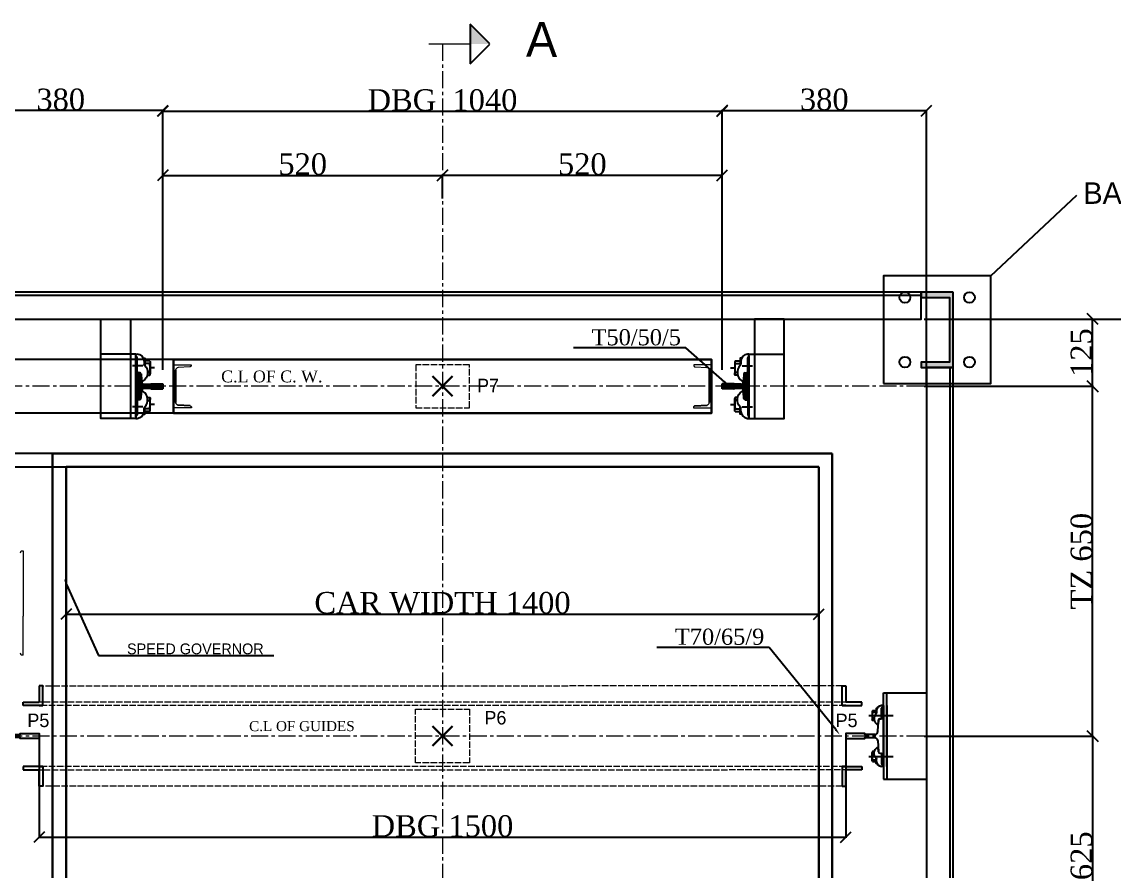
# Model space of a CAD drawing. Header units: millimetres. Extents: x -60342 to 1024385, y -25305 to 32879.
# Drawn here: x 1756 to 3788, y -1580 to -1 of the extents above; entities that cross this region are included whole.
import ezdxf
from ezdxf import colors
from ezdxf.entities.mleader import LeaderData, LeaderLine
from ezdxf.math import Vec2, Vec3

# ---------------------------------------------------------------- set-up
doc = ezdxf.new("R2010")
doc.units = ezdxf.units.MM
for name, pattern in [('ACAD_ISO02W100', [15, 12, -3]), ('ACAD_ISO10W100', [18, 12, -3, 0, -3]), ('CENTER', [50.8, 31.75, -6.35, 6.35, -6.35]), ('CENTER2', [28.575, 19.05, -3.175, 3.175, -3.175])]:
    doc.linetypes.add(name, pattern=pattern)
for name, color, linetype in [('7', 6, 'ACAD_ISO10W100'), ('PDF_0', 7, 'Continuous'), ('PDF_gide rail', 7, 'Continuous'), ('Steel', 7, 'Continuous')]:
    doc.layers.add(name, color=color, linetype=linetype)
for name, color, linetype, lineweight in [('Car', 3, 'Continuous', 18), ('CL', 2, 'CENTER', 0), ('DL', 8, 'ACAD_ISO02W100', 0), ('step&guides', 3, 'Continuous', 30)]:
    doc.layers.add(name, color=color, linetype=linetype, lineweight=lineweight)
doc.styles.add('nassar2', font='cent.shx', dxfattribs={"height": 60})
doc.styles.add('top', font='cent.shx', dxfattribs={"height": 40})
doc.dimstyles.new('top', dxfattribs={"dimtxt": 35, "dimasz": 20, "dimexe": 1.25, "dimexo": 0.625, "dimtad": 1, "dimtxsty": 'top', "dimblk": 'OBLIQUE', "dimcen": 2.5, "dimadec": 0, "dimazin": 0, "dimtfac": 1, "dimtmove": 0, "dimatfit": 3, "dimldrblk": 'OBLIQUE', "dimfxl": 1, "dimarcsym": 0})
pattern_1 = [(45, (20053.08432, -10049.84649), (-0.08838834765, 0.08838834765), [])]
pattern_2 = [(45, (20053.08432, -10049.84649), (-0.08838834765, 0.08838834765), [])]

# ---------------------------------------------------------------- blocks, each defined once
blk = doc.blocks.new('_Oblique')
at = {"color": 0, "linetype": 'ByBlock', "lineweight": -2}
blk.add_line((-0.5, -0.5), (0.5, 0.5), dxfattribs=at)
blk = doc.blocks.new('*D3')
at = {"color": 0, "lineweight": -2, "transparency": 16777216}
for p, q in [((2018.7, -552.9), (2018.7, -285.3)), ((2018.7, -286.6), (2538.7, -286.6)), ((2538.7, -321), (2538.7, -285.3))]:
    blk.add_line(p, q, dxfattribs=at)
at = {"layer": 'Defpoints', "color": 0, "transparency": 16777216}
for p in [(2538.7, -286.6), (2538.7, -321.6), (2018.7, -553.6)]:
    blk.add_point(p, dxfattribs=at)
at = {"color": 0, "lineweight": -2, "transparency": 16777216, "xscale": 20, "yscale": 20, "zscale": 20, "rotation": 180}
blk.add_blockref('_Oblique', (2018.7, -286.6), dxfattribs=at)
at = {"color": 0, "lineweight": -2, "transparency": 16777216, "xscale": 20, "yscale": 20, "zscale": 20}
blk.add_blockref('_Oblique', (2538.7, -286.6), dxfattribs=at)
at = {"color": 0, "transparency": 16777216, "insert": (2278.7, -265.9), "char_height": 40, "attachment_point": 5, "style": 'top'}
blk.add_mtext('520', dxfattribs=at)
blk = doc.blocks.new('*D4')
at = {"color": 0, "lineweight": -2, "transparency": 16777216}
for p, q in [((2538.7, -329.8), (2538.7, -285.3)), ((3058.7, -286.6), (2538.7, -286.6)), ((3058.7, -552.9), (3058.7, -285.3))]:
    blk.add_line(p, q, dxfattribs=at)
at = {"layer": 'Defpoints', "color": 0, "transparency": 16777216}
for p in [(2538.7, -286.6), (2538.7, -330.4), (3058.7, -553.6)]:
    blk.add_point(p, dxfattribs=at)
at = {"color": 0, "lineweight": -2, "transparency": 16777216, "xscale": 20, "yscale": 20, "zscale": 20, "rotation": 180}
blk.add_blockref('_Oblique', (2538.7, -286.6), dxfattribs=at)
at = {"color": 0, "lineweight": -2, "transparency": 16777216, "xscale": 20, "yscale": 20, "zscale": 20}
blk.add_blockref('_Oblique', (3058.7, -286.6), dxfattribs=at)
at = {"color": 0, "transparency": 16777216, "insert": (2798.7, -265.9), "char_height": 40, "attachment_point": 5, "style": 'top'}
blk.add_mtext('520', dxfattribs=at)
blk = doc.blocks.new('*D5')
at = {"color": 0, "lineweight": -2, "transparency": 16777216}
for p, q in [((2018.7, -648.2), (2018.7, -166.3)), ((2018.7, -167.5), (3058.7, -167.5)), ((3058.7, -648.2), (3058.7, -166.3))]:
    blk.add_line(p, q, dxfattribs=at)
at = {"layer": 'Defpoints', "color": 0, "transparency": 16777216}
for p in [(3058.7, -167.5), (2018.7, -648.8), (3058.7, -648.8)]:
    blk.add_point(p, dxfattribs=at)
at = {"color": 0, "lineweight": -2, "transparency": 16777216, "xscale": 20, "yscale": 20, "zscale": 20, "rotation": 180}
blk.add_blockref('_Oblique', (2018.7, -167.5), dxfattribs=at)
at = {"color": 0, "lineweight": -2, "transparency": 16777216, "xscale": 20, "yscale": 20, "zscale": 20}
blk.add_blockref('_Oblique', (3058.7, -167.5), dxfattribs=at)
at = {"color": 0, "transparency": 16777216, "insert": (2538.7, -146.9), "char_height": 40, "attachment_point": 5, "style": 'top'}
blk.add_mtext('DBG  1040', dxfattribs=at)
blk = doc.blocks.new('*D6')
at = {"color": 0, "lineweight": -2, "transparency": 16777216}
for p, q in [((1638.7, -677.9), (1638.7, -165)), ((2018.7, -166.3), (1638.7, -166.3)), ((2018.7, -642.3), (2018.7, -165))]:
    blk.add_line(p, q, dxfattribs=at)
at = {"layer": 'Defpoints', "color": 0, "transparency": 16777216}
for p in [(1638.7, -166.3), (2018.7, -643), (1638.7, -678.6)]:
    blk.add_point(p, dxfattribs=at)
at = {"color": 0, "lineweight": -2, "transparency": 16777216, "xscale": 20, "yscale": 20, "zscale": 20, "rotation": 180}
blk.add_blockref('_Oblique', (1638.7, -166.3), dxfattribs=at)
at = {"color": 0, "lineweight": -2, "transparency": 16777216, "xscale": 20, "yscale": 20, "zscale": 20}
blk.add_blockref('_Oblique', (2018.7, -166.3), dxfattribs=at)
at = {"color": 0, "transparency": 16777216, "insert": (1828.7, -145.7), "char_height": 40, "attachment_point": 5, "style": 'top'}
blk.add_mtext('380', dxfattribs=at)
blk = doc.blocks.new('*D7')
at = {"color": 0, "lineweight": -2, "transparency": 16777216}
for p, q in [((3058.7, -648.2), (3058.7, -165)), ((3058.7, -166.3), (3438.7, -166.3)), ((3438.7, -677.9), (3438.7, -165))]:
    blk.add_line(p, q, dxfattribs=at)
at = {"layer": 'Defpoints', "color": 0, "transparency": 16777216}
for p in [(3438.7, -166.3), (3058.7, -648.8), (3438.7, -678.6)]:
    blk.add_point(p, dxfattribs=at)
at = {"color": 0, "lineweight": -2, "transparency": 16777216, "xscale": 20, "yscale": 20, "zscale": 20, "rotation": 180}
blk.add_blockref('_Oblique', (3058.7, -166.3), dxfattribs=at)
at = {"color": 0, "lineweight": -2, "transparency": 16777216, "xscale": 20, "yscale": 20, "zscale": 20}
blk.add_blockref('_Oblique', (3438.7, -166.3), dxfattribs=at)
at = {"color": 0, "transparency": 16777216, "insert": (3248.7, -145.7), "char_height": 40, "attachment_point": 5, "style": 'top'}
blk.add_mtext('380', dxfattribs=at)
blk = doc.blocks.new('*D15')
at = {"color": 0, "lineweight": -2, "transparency": 16777216}
for p, q in [((3670.5, -553.6), (3749.1, -553.6)), ((3747.8, -678.6), (3747.8, -553.6)), ((3434.3, -678.6), (3749.1, -678.6))]:
    blk.add_line(p, q, dxfattribs=at)
at = {"layer": 'Defpoints', "color": 0, "transparency": 16777216}
for p in [(3669.8, -553.6), (3747.8, -553.6), (3433.7, -678.6)]:
    blk.add_point(p, dxfattribs=at)
at = {"color": 0, "lineweight": -2, "transparency": 16777216, "xscale": 20, "yscale": 20, "zscale": 20}
for p, rotation in [((3747.8, -553.6), 90), ((3747.8, -678.6), 270)]:
    blk.add_blockref('_Oblique', p, dxfattribs=dict(at, rotation=rotation))
at = {"color": 0, "transparency": 16777216, "insert": (3727.2, -616.1), "char_height": 40, "attachment_point": 5, "rotation": 90, "style": 'top'}
blk.add_mtext('125', dxfattribs=at)
blk = doc.blocks.new('*D16')
at = {"color": 0, "lineweight": -2, "transparency": 16777216}
for p, q in [((3434.3, -1328.6), (3749.1, -1328.6)), ((3747.8, -1328.6), (3747.8, -1953.6)), ((3429.3, -1953.6), (3749.1, -1953.6))]:
    blk.add_line(p, q, dxfattribs=at)
at = {"layer": 'Defpoints', "color": 0, "transparency": 16777216}
for p in [(3433.7, -1328.6), (3428.7, -1953.6), (3747.8, -1953.6)]:
    blk.add_point(p, dxfattribs=at)
at = {"color": 0, "lineweight": -2, "transparency": 16777216, "xscale": 20, "yscale": 20, "zscale": 20}
for p, rotation in [((3747.8, -1328.6), 90), ((3747.8, -1953.6), 270)]:
    blk.add_blockref('_Oblique', p, dxfattribs=dict(at, rotation=rotation))
at = {"color": 0, "transparency": 16777216, "insert": (3727.2, -1551.1), "char_height": 40, "attachment_point": 5, "rotation": 90, "style": 'top'}
blk.add_mtext('625', dxfattribs=at)
blk = doc.blocks.new('*D17')
at = {"color": 0, "lineweight": -2, "transparency": 16777216}
for p, q in [((3439.3, -678.6), (3749.1, -678.6)), ((3747.8, -1328.6), (3747.8, -678.6)), ((3434.3, -1328.6), (3749.1, -1328.6))]:
    blk.add_line(p, q, dxfattribs=at)
at = {"layer": 'Defpoints', "color": 0, "transparency": 16777216}
for p in [(3438.7, -678.6), (3747.8, -678.6), (3433.7, -1328.6)]:
    blk.add_point(p, dxfattribs=at)
at = {"color": 0, "lineweight": -2, "transparency": 16777216, "xscale": 20, "yscale": 20, "zscale": 20}
for p, rotation in [((3747.8, -678.6), 90), ((3747.8, -1328.6), 270)]:
    blk.add_blockref('_Oblique', p, dxfattribs=dict(at, rotation=rotation))
at = {"color": 0, "transparency": 16777216, "insert": (3727.2, -1003.6), "char_height": 40, "attachment_point": 5, "rotation": 90, "style": 'top'}
blk.add_mtext('TZ 650', dxfattribs=at)
blk = doc.blocks.new('*D18')
at = {"color": 0, "lineweight": -2, "transparency": 16777216}
for p, q in [((1838, -828.6), (1221.1, -828.6)), ((1222.4, -1828.6), (1222.4, -828.6)), ((1988, -1828.6), (1221.1, -1828.6))]:
    blk.add_line(p, q, dxfattribs=at)
at = {"layer": 'Defpoints', "color": 0, "transparency": 16777216}
for p in [(1222.4, -828.6), (1838.7, -828.6), (1988.7, -1828.6)]:
    blk.add_point(p, dxfattribs=at)
at = {"color": 0, "lineweight": -2, "transparency": 16777216, "xscale": 20, "yscale": 20, "zscale": 20}
for p, rotation in [((1222.4, -828.6), 90), ((1222.4, -1828.6), 270)]:
    blk.add_blockref('_Oblique', p, dxfattribs=dict(at, rotation=rotation))
at = {"color": 0, "transparency": 16777216, "insert": (1201.7, -1278.6), "char_height": 40, "attachment_point": 5, "rotation": 90, "style": 'top'}
blk.add_mtext('CAR DEPTH 1000', dxfattribs=at)
blk = doc.blocks.new('*D29')
at = {"color": 0, "lineweight": -2, "transparency": 16777216}
for p, q in [((1788.7, -1333.7), (1788.7, -1517.9)), ((3288.7, -1324.7), (3288.7, -1517.9)), ((1788.7, -1516.7), (3288.7, -1516.7))]:
    blk.add_line(p, q, dxfattribs=at)
at = {"layer": 'Defpoints', "color": 0, "transparency": 16777216}
for p in [(1788.7, -1333.1), (3288.7, -1324.1), (3288.7, -1516.7)]:
    blk.add_point(p, dxfattribs=at)
at = {"color": 0, "lineweight": -2, "transparency": 16777216, "xscale": 20, "yscale": 20, "zscale": 20, "rotation": 180}
blk.add_blockref('_Oblique', (1788.7, -1516.7), dxfattribs=at)
at = {"color": 0, "lineweight": -2, "transparency": 16777216, "xscale": 20, "yscale": 20, "zscale": 20}
blk.add_blockref('_Oblique', (3288.7, -1516.7), dxfattribs=at)
at = {"color": 0, "transparency": 16777216, "insert": (2538.7, -1496), "char_height": 40, "attachment_point": 5, "style": 'top'}
blk.add_mtext('DBG 1500', dxfattribs=at)
blk = doc.blocks.new('*D30')
at = {"color": 0, "lineweight": -2, "transparency": 16777216}
for p, q in [((1838.7, -829.2), (1838.7, -1103.1)), ((3238.7, -829.2), (3238.7, -1103.1)), ((1838.7, -1101.9), (3238.7, -1101.9))]:
    blk.add_line(p, q, dxfattribs=at)
at = {"layer": 'Defpoints', "color": 0, "transparency": 16777216}
for p in [(1838.7, -828.6), (3238.7, -828.6), (3238.7, -1101.9)]:
    blk.add_point(p, dxfattribs=at)
at = {"color": 0, "lineweight": -2, "transparency": 16777216, "xscale": 20, "yscale": 20, "zscale": 20, "rotation": 180}
blk.add_blockref('_Oblique', (1838.7, -1101.9), dxfattribs=at)
at = {"color": 0, "lineweight": -2, "transparency": 16777216, "xscale": 20, "yscale": 20, "zscale": 20}
blk.add_blockref('_Oblique', (3238.7, -1101.9), dxfattribs=at)
at = {"color": 0, "transparency": 16777216, "insert": (2538.7, -1081.3), "char_height": 40, "attachment_point": 5, "style": 'top'}
blk.add_mtext('CAR WIDTH 1400', dxfattribs=at)
blk = doc.blocks.new('*D21')
at = {"color": 0, "lineweight": -2, "transparency": 16777216}
for p, q in [((3434.3, -553.6), (3884.8, -553.6)), ((3883.5, -1953.6), (3883.5, -553.6)), ((3424.3, -1953.6), (3884.8, -1953.6))]:
    blk.add_line(p, q, dxfattribs=at)
at = {"layer": 'Defpoints', "color": 0, "transparency": 16777216}
for p in [(3433.7, -553.6), (3883.5, -553.6), (3423.7, -1953.6)]:
    blk.add_point(p, dxfattribs=at)
at = {"color": 0, "lineweight": -2, "transparency": 16777216, "xscale": 20, "yscale": 20, "zscale": 20}
for p, rotation in [((3883.5, -553.6), 90), ((3883.5, -1953.6), 270)]:
    blk.add_blockref('_Oblique', p, dxfattribs=dict(at, rotation=rotation))
at = {"color": 0, "transparency": 16777216, "insert": (3862.9, -1113.6), "char_height": 40, "attachment_point": 5, "rotation": 90, "style": 'top'}
blk.add_mtext('SHAFT DEPTH  1400', dxfattribs=at)
blk = doc.blocks.new('*D22')
at = {"color": 0, "lineweight": -2, "transparency": 16777216}
for p, q in [((1277.8, -678.6), (1222.4, -678.6)), ((1223.6, -828.6), (1223.6, -678.6)), ((1838, -828.6), (1222.4, -828.6))]:
    blk.add_line(p, q, dxfattribs=at)
at = {"layer": 'Defpoints', "color": 0, "transparency": 16777216}
for p in [(1223.6, -678.6), (1278.4, -678.6), (1838.7, -828.6)]:
    blk.add_point(p, dxfattribs=at)
at = {"color": 0, "lineweight": -2, "transparency": 16777216, "xscale": 20, "yscale": 20, "zscale": 20}
for p, rotation in [((1223.6, -678.6), 90), ((1223.6, -828.6), 270)]:
    blk.add_blockref('_Oblique', p, dxfattribs=dict(at, rotation=rotation))
at = {"color": 0, "transparency": 16777216, "insert": (1203, -753.6), "char_height": 40, "attachment_point": 5, "rotation": 90, "style": 'top'}
blk.add_mtext('150', dxfattribs=at)
blk = doc.blocks.new('*D31')
at = {"color": 0, "lineweight": -2, "transparency": 16777216}
for p, q in [((2038, -628.6), (1346.3, -628.6)), ((1347.6, -628.6), (1347.6, -728.6)), ((2038, -728.6), (1346.3, -728.6))]:
    blk.add_line(p, q, dxfattribs=at)
at = {"layer": 'Defpoints', "color": 0, "transparency": 16777216}
for p in [(2038.7, -628.6), (1347.6, -728.6), (2038.7, -728.6)]:
    blk.add_point(p, dxfattribs=at)
at = {"color": 0, "lineweight": -2, "transparency": 16777216, "xscale": 20, "yscale": 20, "zscale": 20}
for p, rotation in [((1347.6, -628.6), 90), ((1347.6, -728.6), 270)]:
    blk.add_blockref('_Oblique', p, dxfattribs=dict(at, rotation=rotation))
at = {"color": 0, "transparency": 16777216, "insert": (1306.3, -678.6), "char_height": 40, "attachment_point": 5, "rotation": 90, "style": 'top'}
blk.add_mtext('100', dxfattribs=at)
blk = doc.blocks.new('*D32')
at = {"color": 0, "lineweight": -2, "transparency": 16777216}
for p, q in [((2038, -728.6), (1121.3, -728.6)), ((1122.6, -728.6), (1122.6, -803.6)), ((1813, -803.6), (1121.3, -803.6))]:
    blk.add_line(p, q, dxfattribs=at)
at = {"layer": 'Defpoints', "color": 0, "transparency": 16777216}
for p in [(2038.7, -728.6), (1122.6, -803.6), (1813.7, -803.6)]:
    blk.add_point(p, dxfattribs=at)
at = {"color": 0, "lineweight": -2, "transparency": 16777216, "xscale": 20, "yscale": 20, "zscale": 20}
for p, rotation in [((1122.6, -728.6), 90), ((1122.6, -803.6), 270)]:
    blk.add_blockref('_Oblique', p, dxfattribs=dict(at, rotation=rotation))
at = {"color": 0, "transparency": 16777216, "insert": (1081.3, -766.1), "char_height": 40, "attachment_point": 5, "rotation": 90, "style": 'top'}
blk.add_mtext('75', dxfattribs=at)

msp = doc.modelspace()

# ---------------------------------------------------------------- hatches: boundary and pattern name
h = msp.add_hatch()
h.set_pattern_fill('ANSI31', color=256)
h.set_pattern_definition(pattern_1)
h.paths.add_polyline_path([(1968.667, -653.433), (1973.965, -653.433, -0.26508525), (1977.467, -656.117), (1979.281, -670.566, 0.36605419), (1983.858, -674.801), (1996.438, -674.801), (1996.438, -673.901), (2018.667, -673.901), (2018.667, -678.433), (1968.667, -678.433)])
h = msp.add_hatch()
h.set_pattern_fill('ANSI31', color=256)
h.set_pattern_definition(pattern_2)
h.paths.add_polyline_path([(3108.667, -653.433), (3103.368, -653.433, 0.26508525), (3099.867, -656.117), (3098.053, -670.566, -0.36605419), (3093.475, -674.801), (3080.895, -674.801), (3080.895, -673.901), (3058.667, -673.901), (3058.667, -678.433), (3108.667, -678.433)])
h = msp.add_hatch()
h.set_pattern_fill('ANSI31', color=256)
h.set_pattern_definition(pattern_1)
edge = h.paths.add_edge_path()
edge.add_line((1968.667, -703.905), (1973.965, -703.905))
edge.add_arc((1973.362, -699.492), 4.453, 277.78596, 337.173125)
edge.add_line((1977.467, -701.22), (1979.281, -686.772))
edge.add_arc((1984.075, -687.362), 4.83, 452.566246, 532.987701, ccw=False)
edge.add_line((1983.858, -682.536), (1996.438, -682.536))
edge.add_line((1996.438, -682.536), (1996.438, -683.437))
edge.add_line((1996.438, -683.437), (2018.667, -683.437))
edge.add_line((2018.667, -683.437), (2018.667, -678.433))
edge.add_line((2018.667, -678.433), (1968.667, -678.433))
edge.add_line((1968.667, -678.433), (1968.667, -703.905))
h = msp.add_hatch()
h.set_pattern_fill('ANSI31', color=256)
h.set_pattern_definition(pattern_2)
edge = h.paths.add_edge_path()
edge.add_line((3108.667, -703.905), (3103.368, -703.905))
edge.add_arc((3103.971, -699.492), 4.453, 202.826875, 262.21404, ccw=False)
edge.add_line((3099.867, -701.22), (3098.053, -686.772))
edge.add_arc((3093.259, -687.362), 4.83, 7.012299, 87.433754)
edge.add_line((3093.475, -682.536), (3080.895, -682.536))
edge.add_line((3080.895, -682.536), (3080.895, -683.437))
edge.add_line((3080.895, -683.437), (3058.667, -683.437))
edge.add_line((3058.667, -683.437), (3058.667, -678.433))
edge.add_line((3058.667, -678.433), (3108.667, -678.433))
edge.add_line((3108.667, -678.433), (3108.667, -703.905))
at = {"layer": 'Car', "lineweight": 25, "ltscale": 4, "transparency": 16777216}
h = msp.add_hatch(color=256, dxfattribs=at)
h.dxf.hatch_style = 1
h.paths.add_polyline_path([(2590.334, -42.296), (2590.435, -5.545), (2626.865, -42.397)])
at = {"layer": 'Steel'}
msp.add_hatch(color=256, dxfattribs=at).paths.add_polyline_path([(3488.667, -503.551), (3428.667, -503.551), (3428.667, -513.551), (3481.667, -513.551), (3481.667, -633.551), (3428.667, -633.551), (3428.667, -643.551), (3488.667, -643.551)], flags=0)

# ---------------------------------------------------------------- linework, layer by layer
for p, q in [((1968.667, -653.669), (1968.667, -618.617)), ((3108.667, -653.669), (3108.667, -618.617)), ((3108.667, -618.617), (3174.079, -618.617)), ((2042.443, -648.833), (2042.443, -708.779)), ((3034.891, -648.833), (3034.891, -708.779)), ((1973.965, -653.433), (1968.667, -653.433)), ((1968.667, -653.669), (1968.667, -703.669)), ((3103.368, -653.433), (3108.667, -653.433)), ((3108.667, -653.669), (3108.667, -703.669)), ((1983.858, -674.801), (1996.438, -674.801)), ((1983.858, -682.153), (1996.438, -682.153)), ((1996.438, -674.801), (1996.438, -673.783)), ((1996.438, -673.783), (2018.667, -673.783)), ((1996.438, -673.901), (2018.667, -673.901)), ((1996.438, -682.064), (1996.438, -683.083)), ((1996.438, -683.083), (2018.667, -683.083)), ((1996.438, -683.201), (2018.667, -683.201)), ((2018.667, -673.783), (2018.667, -683.083)), ((2018.667, -673.783), (2018.667, -683.083)), ((2018.667, -683.083), (2018.667, -673.783)), ((2018.667, -673.901), (2018.667, -683.201)), ((2018.667, -673.901), (2018.667, -683.201)), ((3058.667, -673.783), (3058.667, -683.083)), ((3080.895, -673.783), (3058.667, -673.783)), ((3058.667, -673.783), (3058.667, -683.083)), ((3058.667, -683.083), (3058.667, -673.783)), ((3058.667, -673.901), (3058.667, -683.201)), ((3080.895, -673.901), (3058.667, -673.901)), ((3058.667, -673.901), (3058.667, -683.201)), ((3080.895, -683.083), (3058.667, -683.083)), ((3080.895, -683.201), (3058.667, -683.201)), ((3080.895, -674.801), (3080.895, -673.783)), ((3093.475, -674.801), (3080.895, -674.801)), ((3080.895, -682.064), (3080.895, -683.083)), ((3093.475, -682.153), (3080.895, -682.153)), ((1973.965, -703.433), (1968.667, -703.433)), ((1968.667, -703.669), (1968.667, -738.249)), ((1973.965, -703.433), (1968.801, -703.433)), ((3103.368, -703.433), (3108.532, -703.433)), ((3103.368, -703.433), (3108.667, -703.433)), ((3108.667, -703.669), (3108.667, -738.249)), ((3106.165, -738.249), (3174.079, -738.249)), ((3358.667, -1248.551), (3438.667, -1248.551)), ((3358.667, -1296.051), (3358.667, -1361.051)), ((1788.667, -1324.051), (1788.667, -1333.051)), ((3288.667, -1324.051), (3288.667, -1333.051)), ((3358.667, -1408.551), (3438.667, -1408.551))]:
    msp.add_line(p, q)
at = {"ltscale": 5, "transparency": 33554666}
for p, q in [((1795.184, -1235.476), (1788.611, -1235.486)), ((1788.611, -1235.486), (1788.657, -1265.433)), ((1795.24, -1271.997), (1795.184, -1235.476)), ((3282.093, -1271.997), (3282.149, -1235.476)), ((3282.149, -1235.476), (3288.723, -1235.486)), ((3288.723, -1235.486), (3288.677, -1265.433)), ((1758.71, -1265.479), (1788.657, -1265.433)), ((1758.72, -1272.053), (1758.71, -1265.479)), ((1795.24, -1271.997), (1758.72, -1272.053)), ((1788.667, -1272.007), (1795.24, -1271.997)), ((3288.667, -1272.007), (3282.093, -1271.997)), ((3282.093, -1271.997), (3318.614, -1272.053)), ((3318.624, -1265.479), (3288.677, -1265.433)), ((3318.614, -1272.053), (3318.624, -1265.479)), ((1758.72, -1385.049), (1758.71, -1391.622)), ((1758.71, -1391.622), (1788.657, -1391.668)), ((1795.24, -1385.105), (1758.72, -1385.049)), ((1788.611, -1421.615), (1788.657, -1391.668)), ((1788.667, -1385.095), (1795.24, -1385.105)), ((1795.24, -1385.105), (1795.184, -1421.625)), ((3282.093, -1385.105), (3318.614, -1385.049)), ((3288.667, -1385.095), (3282.093, -1385.105)), ((3282.093, -1385.105), (3282.149, -1421.625)), ((3318.624, -1391.622), (3288.677, -1391.668)), ((3288.723, -1421.615), (3288.677, -1391.668)), ((3318.614, -1385.049), (3318.624, -1391.622)), ((1795.184, -1421.625), (1788.611, -1421.615)), ((3282.149, -1421.625), (3288.723, -1421.615))]:
    msp.add_line(p, q, dxfattribs=at)
for points in [[(1958.667, -738.249), (1903.255, -738.249), (1903.255, -553.551), (1958.667, -553.551)], [(3118.667, -738.249), (3174.079, -738.249), (3174.079, -553.551), (3118.667, -553.551)]]:
    msp.add_lwpolyline(points, close=True)
for points in [[(1968.667, -618.617), (1903.255, -618.617)], [(1968.667, -738.485), (1938.667, -738.485)]]:
    msp.add_lwpolyline(points)
at = {"color": 7, "linetype": 'Continuous', "lineweight": 20, "true_color": 0x000007}
for points in [[(1754.077, -988.1), (1755.131, -984.413), (1758.817, -984.413), (1758.817, -1106.078)], [(1758.817, -1178.234), (1758.817, -1106.078), (1758.817, -1106.078), (1758.817, -1106.078)], [(1758.817, -1178.234), (1755.131, -1178.234), (1754.077, -1174.548)]]:
    msp.add_lwpolyline(points, dxfattribs=at)
at = {"layer": 'Car', "lineweight": 25, "ltscale": 4, "transparency": 33554666}
for p, q in [((2590.435, -5.545, -114), (2590.233, -79.047, -114)), ((2626.865, -42.397, -114), (2590.435, -5.545, -114)), ((2590.233, -79.047, -114), (2626.981, -42.523, -114))]:
    msp.add_line(p, q, dxfattribs=at)
at = {"layer": 'Car', "ltscale": 4, "transparency": 33554666}
msp.add_line((2513.546, -42.296, -114), (2590.334, -42.296, -114), dxfattribs=at)
at = {"layer": 'Car', "linetype": 'CENTER2', "lineweight": 30, "ltscale": 4, "transparency": 33554666}
for p, q in [((2520.17, -697.047), (2557.163, -660.054)), ((2557.163, -697.047), (2520.17, -660.054)), ((2557.163, -1347.047), (2520.17, -1310.054)), ((2520.17, -1347.047), (2557.163, -1310.054))]:
    msp.add_line(p, q, dxfattribs=at)
at = {"layer": 'CL'}
for p, q in [((2538.667, -42.296, -110.467), (2538.667, -2926.511)), ((3433.667, -678.551), (1643.667, -678.551)), ((3433.667, -1328.551), (1643.667, -1328.551))]:
    msp.add_line(p, q, dxfattribs=at)
at = {"layer": 'DL'}
for p, q in [((3282.149, -1235.476), (1788.611, -1235.74)), ((3308.841, -1265.464), (1758.71, -1265.794)), ((3318.614, -1271.997), (1758.72, -1272.053)), ((3318.614, -1385.105), (1758.719, -1385.381)), ((3308.841, -1391.637), (1788.656, -1391.851)), ((3282.149, -1421.625), (1793.136, -1421.881))]:
    msp.add_line(p, q, dxfattribs=at)
for points in [[(2488.804, -718.452), (2588.804, -718.452), (2588.804, -638.452), (2488.804, -638.452)], [(2588.667, -1378.551), (2488.667, -1378.551), (2488.667, -1278.551), (2588.667, -1278.551)]]:
    msp.add_lwpolyline(points, close=True, dxfattribs=at)
at = {"layer": 'PDF_0', "lineweight": 25}
for points in [[(1968.667, -618.617), (1971.168, -618.617)], [(1968.667, -622.081), (1968.667, -735.257)], [(1968.667, -735.257), (1968.667, -622.081)], [(1968.667, -622.081), (1968.667, -735.257)], [(1970.68, -651.324), (1970.68, -625.451)], [(3108.667, -618.617), (3106.165, -618.617)], [(3106.654, -651.324), (3106.654, -625.451)], [(3108.667, -622.081), (3108.667, -735.257)], [(3108.667, -735.257), (3108.667, -622.081)], [(3108.667, -622.081), (3108.667, -735.257)], [(1971.995, -640.422), (1961.982, -640.422)], [(1973.93, -640.422), (1972.892, -640.422)], [(1981.198, -640.422), (1974.557, -640.422)], [(1983.861, -631.797), (1983.861, -637.656)], [(1994.112, -631.309), (1984.837, -631.309)], [(1994.112, -644.49), (1993.136, -644.49)], [(1995.068, -633.95), (1995.068, -655.43)], [(2002.899, -644.49), (1995.089, -644.49)], [(2002.899, -644.49), (1995.089, -644.49)], [(3074.434, -644.49), (3082.245, -644.49)], [(3074.434, -644.49), (3082.245, -644.49)], [(3082.266, -633.95), (3082.266, -655.43)], [(3083.221, -631.309), (3092.496, -631.309)], [(3083.221, -644.49), (3084.198, -644.49)], [(3093.473, -631.797), (3093.473, -637.656)], [(3096.135, -640.422), (3102.777, -640.422)], [(3103.403, -640.422), (3104.441, -640.422)], [(3105.338, -640.422), (3115.351, -640.422)], [(1976.05, -653.277), (1974.097, -653.277), (1971.481, -653.188)], [(1978.002, -655.718), (1978.979, -667.434)], [(1990.207, -652.789), (1994.112, -652.789)], [(3087.127, -652.789), (3083.221, -652.789)], [(3099.331, -655.718), (3098.355, -667.434)], [(3101.284, -653.277), (3103.236, -653.277), (3105.852, -653.188)], [(1978.002, -701.148), (1978.979, -689.431)], [(3099.331, -701.148), (3098.355, -689.431)], [(1970.68, -705.541), (1970.68, -731.414)], [(1976.05, -703.588), (1974.097, -703.588), (1971.481, -703.677)], [(1990.207, -704.077), (1994.112, -704.077)], [(1995.068, -722.915), (1995.068, -701.436)], [(3082.266, -722.915), (3082.266, -701.436)], [(3087.127, -704.077), (3083.221, -704.077)], [(3101.284, -703.588), (3103.236, -703.588), (3105.852, -703.677)], [(3106.654, -705.541), (3106.654, -731.414)], [(1971.995, -716.914), (1961.982, -716.914)], [(1973.93, -716.914), (1972.892, -716.914)], [(1981.198, -716.914), (1974.557, -716.914)], [(1983.861, -725.068), (1983.861, -719.21)], [(1994.112, -725.556), (1984.837, -725.556)], [(1994.112, -712.376), (1993.136, -712.376)], [(2002.899, -712.376), (1995.089, -712.376)], [(2002.899, -712.376), (1995.089, -712.376)], [(2069.347, -714.915), (2046.691, -713.499)], [(3007.986, -714.915), (3030.643, -713.499)], [(3074.434, -712.376), (3082.245, -712.376)], [(3074.434, -712.376), (3082.245, -712.376)], [(3083.221, -712.376), (3084.198, -712.376)], [(3083.221, -725.556), (3092.496, -725.556)], [(3093.473, -725.068), (3093.473, -719.21)], [(3096.135, -716.914), (3102.777, -716.914)], [(3103.403, -716.914), (3104.441, -716.914)], [(3105.338, -716.914), (3115.351, -716.914)], [(1968.667, -738.249), (1971.168, -738.249)], [(3108.667, -738.249), (3106.165, -738.249)], [(3358.667, -1385.139), (3358.667, -1248.551)], [(3365.159, -1385.139), (3365.159, -1248.551)], [(3358.667, -1271.963), (3354.86, -1271.963)], [(3355.206, -1295.15), (3355.206, -1276.808)], [(3355.898, -1271.963), (3355.898, -1271.963)], [(3357.282, -1274.731), (3358.667, -1274.731)], [(3358.667, -1271.963), (3358.667, -1385.139)], [(3358.667, -1271.963), (3358.667, -1408.551)], [(3365.159, -1271.963), (3365.159, -1385.139)], [(3365.159, -1385.139), (3365.159, -1271.963)], [(3365.159, -1271.963), (3365.159, -1385.139)], [(3365.159, -1271.963), (3365.159, -1408.551)], [(3331.327, -1290.305), (3338.248, -1290.305)], [(3337.917, -1282.833), (3337.917, -1298.06)], [(3338.594, -1280.961), (3345.17, -1280.961)], [(3338.594, -1290.305), (3339.633, -1290.305)], [(3341.363, -1296.188), (3338.594, -1296.188)], [(3339.979, -1290.305), (3346.9, -1290.305)], [(3345.862, -1281.307), (3345.862, -1285.46)], [(3347.246, -1290.305), (3348.284, -1290.305)], [(3348.63, -1290.305), (3355.552, -1290.305)], [(3349.557, -1299.377), (3349.187, -1306.563)], [(3351.399, -1296.534), (3352.783, -1296.534), (3354.63, -1296.375)], [(3356.244, -1290.305), (3356.936, -1290.305)], [(3357.628, -1290.305), (3364.27, -1290.305)], [(3364.896, -1290.305), (3365.934, -1290.305)], [(3366.831, -1290.305), (3376.845, -1290.305)], [(3349.323, -1306.57), (3349.323, -1306.57)], [(3337.917, -1374.269), (3337.917, -1359.041)], [(3341.363, -1360.913), (3338.594, -1360.913)], [(3349.557, -1357.725), (3349.187, -1350.538)], [(3349.323, -1350.531), (3349.323, -1350.531)], [(3331.327, -1366.797), (3338.248, -1366.797)], [(3338.594, -1366.797), (3339.633, -1366.797)], [(3338.594, -1376.141), (3345.17, -1376.141)], [(3339.979, -1366.797), (3346.9, -1366.797)], [(3345.862, -1375.795), (3345.862, -1371.642)], [(3347.246, -1366.797), (3348.284, -1366.797)], [(3348.63, -1366.797), (3355.552, -1366.797)], [(3355.206, -1361.952), (3355.206, -1380.294)], [(3356.244, -1366.797), (3356.936, -1366.797)], [(3357.628, -1366.797), (3364.27, -1366.797)], [(3364.896, -1366.797), (3365.934, -1366.797)], [(3366.831, -1366.797), (3376.845, -1366.797)], [(3358.667, -1385.139), (3354.86, -1385.139)], [(3355.898, -1385.139), (3355.898, -1385.139)], [(3357.282, -1382.37), (3358.667, -1382.37)]]:
    msp.add_lwpolyline(points, dxfattribs=at)
for points in [[(1982.884, -626.428), (1984.837, -626.428), (1984.837, -640.096, -0.19879356), (1983.861, -637.9)], [(3094.449, -626.428), (3092.496, -626.428), (3092.496, -640.096, 0.19879356), (3093.473, -637.9)], [(1984.849, -640.092, -0.4769017), (1981.884, -668.544, -0.14500939), (1980.687, -668.899)], [(1994.115, -631.708, -0.42555746), (1994.112, -636.191), (1984.837, -636.191)], [(3083.218, -631.708, 0.42555746), (3083.221, -636.191), (3092.496, -636.191)], [(3092.485, -640.092, 0.4769017), (3095.45, -668.544, 0.14500939), (3096.646, -668.899)], [(1989.719, -657.671), (1994.112, -657.671, 0.42555746), (1994.115, -653.187)], [(3087.615, -657.671), (3083.221, -657.671, -0.42555746), (3083.218, -653.187)], [(1984.849, -716.773, 0.4769017), (1981.884, -688.321, 0.14500939), (1980.687, -687.967)], [(3092.485, -716.773, -0.4769017), (3095.45, -688.321, -0.14500939), (3096.646, -687.967)], [(1989.719, -699.195), (1994.112, -699.195, -0.42555746), (1994.115, -703.678)], [(3087.615, -699.195), (3083.221, -699.195, 0.42555746), (3083.218, -703.678)], [(1982.884, -730.438), (1984.837, -730.438), (1984.837, -716.769, 0.19879356), (1983.861, -718.966)], [(1994.115, -725.158, 0.42555746), (1994.112, -720.674), (1984.837, -720.674)], [(3083.218, -725.158, -0.42555746), (3083.221, -720.674), (3092.496, -720.674)], [(3094.449, -730.438), (3092.496, -730.438), (3092.496, -716.769, -0.19879356), (3093.473, -718.966)], [(3346.554, -1277.5), (3345.17, -1277.5), (3345.17, -1287.19, 0.19879356), (3345.862, -1285.633)], [(3338.592, -1281.243, 0.42555746), (3338.594, -1284.422), (3345.17, -1284.422)], [(3341.709, -1299.649), (3338.594, -1299.649, -0.42555746), (3338.592, -1296.471)], [(3345.161, -1287.187, 0.4769017), (3347.263, -1307.357, 0.14500939), (3348.111, -1307.609)], [(3341.709, -1357.453), (3338.594, -1357.453, 0.42555746), (3338.592, -1360.631)], [(3345.161, -1369.914, -0.4769017), (3347.263, -1349.744, -0.14500939), (3348.111, -1349.493)], [(3338.592, -1375.858, -0.42555746), (3338.594, -1372.68), (3345.17, -1372.68)], [(3346.554, -1379.601), (3345.17, -1379.601), (3345.17, -1369.911, -0.19879356), (3345.862, -1371.469)]]:
    msp.add_lwpolyline(points, format="xyb", dxfattribs=at)
at = {"layer": 'PDF_0', "lineweight": 13}
for points in [[(2069.347, -714.915), (2069.819, -714.915), (2070.291, -715.387), (2070.763, -715.859), (2071.235, -716.331), (2071.707, -716.803), (2071.707, -717.275), (2071.707, -718.691), (2038.667, -718.691), (2038.667, -638.449), (2071.235, -638.449), (2071.235, -639.865), (2071.235, -640.337), (2071.235, -640.809), (2070.763, -641.281), (2070.763, -641.753), (2070.291, -641.753), (2069.819, -642.225), (2069.347, -642.225), (2068.875, -642.225), (2047.163, -643.641)], [(3007.986, -714.915), (3007.514, -714.915), (3007.042, -715.387), (3006.57, -715.859), (3006.098, -716.331), (3005.626, -716.803), (3005.626, -717.275), (3005.626, -718.691), (3038.667, -718.691), (3038.667, -638.449), (3006.098, -638.449), (3006.098, -639.865), (3006.098, -640.337), (3006.098, -640.809), (3006.57, -641.281), (3006.57, -641.753), (3007.042, -641.753), (3007.514, -642.225), (3007.986, -642.225), (3008.458, -642.225), (3030.17, -643.641)]]:
    msp.add_lwpolyline(points, dxfattribs=at)
at = {"layer": 'PDF_0', "lineweight": 25}
for centre, radius, start, end in [((1967.621, -625.581), 3.062, 2.434631, 70.02521), ((1970.018, -632.417), 13.848, 1.552295, 85.235699), ((3107.315, -632.417), 13.848, 94.764301, 178.447705), ((3109.713, -625.581), 3.062, 109.97479, 177.565369), ((1961.65, -644.734), 33.439, 345.750386, 14.249614), ((3115.684, -644.734), 33.439, 165.750386, 194.249614), ((1972.811, -651.512), 2.139, 174.959214, 231.567757), ((1974.909, -656.191), 3.129, 8.692489, 68.627127), ((1980.25, -667.68), 1.295, 169.047572, 289.745947), ((3097.083, -667.68), 1.295, 250.254053, 10.952428), ((3102.424, -656.191), 3.129, 111.372873, 171.307511), ((3104.522, -651.512), 2.139, 308.432243, 5.040786), ((1972.811, -705.353), 2.139, 128.432243, 185.040786), ((1974.909, -700.675), 3.129, 291.372873, 351.307511), ((1961.65, -712.131), 33.439, 345.750386, 14.249614), ((3115.684, -712.131), 33.439, 165.750386, 194.249614), ((3102.424, -700.675), 3.129, 188.692489, 248.627127), ((3104.522, -705.353), 2.139, 354.959214, 51.567757), ((1970.018, -724.449), 13.848, 274.764301, 358.447705), ((3107.315, -724.449), 13.848, 181.552295, 265.235699), ((1967.621, -731.284), 3.062, 289.97479, 357.565369), ((3109.713, -731.284), 3.062, 182.434631, 250.02521), ((3355.675, -1281.746), 9.817, 94.764301, 178.447705), ((3357.375, -1276.9), 2.171, 92.434631, 177.565369), ((3361.608, -1290.478), 23.705, 165.750386, 194.249614), ((3351.919, -1298.983), 2.503, 101.990352, 160.702621), ((3354.003, -1295.332), 1.217, 301.035537, 8.62894), ((3348.07, -1306.49), 1.119, 272.099382, 356.25679), ((3361.608, -1366.624), 23.705, 165.750386, 194.249614), ((3348.07, -1350.611), 1.119, 3.74321, 87.900618), ((3354.003, -1361.769), 1.217, 351.37106, 58.964463), ((3355.675, -1375.356), 9.817, 181.552295, 265.235699), ((3357.375, -1380.201), 2.171, 182.434631, 267.565369)]:
    msp.add_arc(centre, radius, start, end, dxfattribs=at)
at = {"layer": 'PDF_0', "lineweight": 13}
for centre, radius, start, end in [((2048.484, -649.584), 6.088, 102.536666, 172.915956), ((3028.849, -649.584), 6.088, 7.084044, 77.463334), ((2047.487, -708.486), 5.052, 183.31753, 266.638158), ((3029.847, -708.486), 5.052, 273.361842, 356.68247)]:
    msp.add_arc(centre, radius, start, end, dxfattribs=at)
at = {"layer": 'PDF_gide rail', "lineweight": 25}
for points in [[(1977.467, -656.117), (1979.253, -670.639)], [(3099.867, -656.117), (3098.081, -670.639)], [(1977.467, -700.748), (1979.253, -686.227)], [(1977.467, -700.748), (1979.253, -686.227)], [(3099.867, -700.748), (3098.081, -686.227)], [(3099.867, -700.748), (3098.081, -686.227)], [(3348.488, -1320.163), (3349.557, -1298.155)], [(3352.773, -1360.577), (3358.667, -1361.051), (3358.667, -1296.051), (3358.667, -1296.051)], [(3352.773, -1296.525), (3358.667, -1296.051), (3358.667, -1361.051), (3358.667, -1361.051)], [(1734.243, -1325.551), (1753.395, -1325.551), (1753.395, -1324.051), (1788.667, -1324.051), (1788.667, -1333.051), (1753.395, -1333.051), (1753.395, -1331.551), (1734.243, -1331.551)], [(3343.09, -1325.551), (3323.938, -1325.551), (3323.938, -1324.051), (3288.667, -1324.051), (3288.667, -1333.051), (3323.938, -1333.051), (3323.938, -1331.551), (3343.09, -1331.551)], [(3348.488, -1336.939), (3349.557, -1357.725)]]:
    msp.add_lwpolyline(points, dxfattribs=at)
for centre, radius, start, end in [((1973.362, -657.845), 4.453, 22.826875, 82.21404), ((3103.971, -657.845), 4.453, 97.78596, 157.173125), ((1983.753, -686.665), 4.514, 88.658898, 175.558563), ((1984.075, -669.976), 4.83, 186.566958, 267.433754), ((3093.259, -669.976), 4.83, 272.566246, 353.433042), ((3093.581, -686.665), 4.514, 4.441437, 91.341102), ((1973.362, -699.02), 4.453, 277.78596, 337.173125), ((1973.362, -699.02), 4.453, 277.78596, 337.173125), ((3103.971, -699.02), 4.453, 202.826875, 262.21404), ((3103.971, -699.02), 4.453, 202.826875, 262.21404), ((3353.449, -1300.527), 4.059, 99.590679, 163.538462), ((3341.086, -1318.146), 7.671, 285.142512, 344.7569), ((3341.086, -1338.956), 7.671, 15.2431, 74.857488), ((3353.449, -1356.575), 4.059, 196.461538, 260.409321), ((3353.449, -1356.575), 4.059, 196.461538, 260.409321)]:
    msp.add_arc(centre, radius, start, end, dxfattribs=at)
at = {"layer": 'Steel'}
for p, q in [((3558.667, -473.551), (3718.667, -323.551)), ((1638.667, -509.551), (3428.667, -509.551)), ((3482.667, -1863.551), (3482.667, -643.551))]:
    msp.add_line(p, q, dxfattribs=at)
for points in [[(3358.667, -673.551), (3558.667, -673.551), (3558.667, -473.551), (3358.667, -473.551)], [(1638.667, -553.551), (3428.667, -553.551), (3428.667, -503.551), (1638.667, -503.551)], [(3488.667, -503.551), (3428.667, -503.551), (3428.667, -513.551), (3481.667, -513.551), (3481.667, -633.551), (3428.667, -633.551), (3428.667, -643.551), (3488.667, -643.551)], [(3438.667, -1863.551), (3488.667, -1863.551), (3488.667, -643.551), (3438.667, -643.551)]]:
    msp.add_lwpolyline(points, close=True, dxfattribs=at)
for centre in [(3398.667, -513.551), (3518.667, -513.551), (3398.667, -633.551), (3518.667, -633.551)]:
    msp.add_circle(centre, 10, dxfattribs=at)
at = {"layer": 'step&guides'}
for p, q in [((1813.667, -803.551), (3263.667, -803.551)), ((1813.667, -803.551), (1813.667, -1853.551)), ((3263.667, -803.551), (3263.667, -1853.551)), ((1838.667, -828.551), (3238.667, -828.551)), ((1838.667, -828.551), (1838.667, -1828.551)), ((3238.667, -828.551), (3238.667, -1828.551))]:
    msp.add_line(p, q, dxfattribs=at)
msp.add_lwpolyline([(2038.667, -728.551), (3038.667, -728.57), (3038.667, -628.57), (2038.667, -628.551)], close=True, dxfattribs=at)

# ---------------------------------------------------------------- texts
at = {"ltscale": 4, "transparency": 33554666, "insert": (2752.157, -1.5, -114), "char_height": 65, "attachment_point": 3, "rotation": 359.727953}
msp.add_mtext_dynamic_manual_height_columns('A', width=315.98199, gutter_width=125, heights=[0], dxfattribs=at)
at = {"linetype": 'ACAD_ISO02W100', "ltscale": 4, "transparency": 33554666, "char_height": 25}
for s, insert, attachment_point in [('P7', (2602.966, -664.574), 1), ('P5', (1766.642, -1286.958), 1), ('P6', (2616.627, -1282.079), 1), ('P5', (3310.691, -1286.958), 3)]:
    msp.add_mtext_dynamic_manual_height_columns(s, width=377.71746, gutter_width=125, heights=[0], dxfattribs=dict(at, insert=insert, attachment_point=attachment_point))
at = {"layer": '7', "ltscale": 4}
for s, width, gutter_width, insert, char_height, attachment_point in [('{\\Fcent|c0;T50/50/5}', 812.66208, 175, (2982.144, -572.433), 30, 3), ('{\\Fcent|c0;C.L OF C. W.}', 920.85121, 12.5, (2127.1, -649.288), 22, 1), ('{\\Fcent|c0;T70/65/9}', 812.66208, 175, (3137.144, -1128.986), 30, 3), ('{\\Fcadnw-1|c0;SPEED GOVERNOR}', 812.66208, 175, (1952.005, -1156.542), 20, 1), ('\\pxt1;{\\Fcent|c0;C.L OF GUIDES}', 686.44118, 9.318, (2179.038, -1300.789), 18.63605, 1)]:
    msp.add_mtext_dynamic_manual_height_columns(s, width=width, gutter_width=gutter_width, heights=[0], dxfattribs=dict(at, insert=insert, char_height=char_height, attachment_point=attachment_point))
at = {"layer": 'Steel', "insert": (3730.667, -299.551), "char_height": 40, "attachment_point": 1}
msp.add_mtext('BASE PL 200X200X15MM., 4 BOLTS 20MM.', dxfattribs=at)

# ---------------------------------------------------------------- dimensions: what is measured, and where the dimension line sits
for base, p1, p2, text, picture, middle in [((3058.667, -167.534), (2018.667, -648.783), (3058.667, -648.783), 'DBG  <>', '*D5', (2538.667, -167.534)), ((3238.667, -1101.878), (1838.667, -828.551), (3238.667, -828.551), 'CAR WIDTH <>', '*D30', (2538.667, -1101.878)), ((3288.667, -1516.673), (1788.667, -1333.051), (3288.667, -1324.051), 'DBG <>', '*D29', (2538.667, -1516.673))]:
    dim = msp.add_linear_dim(base=base, p1=p1, p2=p2, text=text, dimstyle='top')
    dim.commit()
    dim.dimension.update_dxf_attribs({"geometry": picture, "text_midpoint": middle, "dimtype": 160})
for base, p1, p2, picture, middle in [((1638.667, -166.284), (2018.667, -642.953), (1638.667, -678.551), '*D6', (1828.667, -166.284)), ((2538.667, -286.567), (2018.667, -553.551), (2538.667, -321.603), '*D3', (2278.667, -286.567))]:
    dim = msp.add_linear_dim(base=base, p1=p1, p2=p2, dimstyle='top')
    dim.commit()
    dim.dimension.update_dxf_attribs({"geometry": picture, "text_midpoint": middle, "dimtype": 160})
for base, p1, p2, angle, picture, middle in [((3438.667, -166.284), (3058.667, -648.783), (3438.667, -678.551), 180, '*D7', (3248.667, -166.284)), ((2538.667, -286.567), (3058.667, -553.551), (2538.667, -330.401), 180, '*D4', (2798.667, -286.567)), ((3747.804, -553.551), (3433.667, -678.551), (3669.846, -553.551), 90, '*D15', (3747.804, -616.051)), ((3747.804, -1953.551), (3433.667, -1328.551), (3428.667, -1953.551), 90, '*D16', (3747.804, -1551.051))]:
    dim = msp.add_linear_dim(base=base, p1=p1, p2=p2, angle=angle, dimstyle='top')
    dim.commit()
    dim.dimension.update_dxf_attribs({"geometry": picture, "text_midpoint": middle, "dimtype": 160})
for base, p1, p2, text, picture, middle in [((3883.526, -553.551), (3423.667, -1953.551), (3433.667, -553.551), 'SHAFT DEPTH  <>', '*D21', (3883.526, -1113.551)), ((3747.804, -678.551), (3433.667, -1328.551), (3438.667, -678.551), 'TZ <>', '*D17', (3747.804, -1003.551)), ((1222.36, -828.551), (1988.667, -1828.551), (1838.667, -828.551), 'CAR DEPTH <>', '*D18', (1222.36, -1278.551))]:
    dim = msp.add_linear_dim(base=base, p1=p1, p2=p2, angle=90, text=text, dimstyle='top')
    dim.commit()
    dim.dimension.update_dxf_attribs({"geometry": picture, "text_midpoint": middle, "dimtype": 160})
for base, p1, p2, picture, middle in [((1347.577, -728.551), (2038.667, -628.551), (2038.667, -728.551), '*D31', (1326.952, -678.551)), ((1223.61, -678.551), (1838.667, -828.551), (1278.44, -678.551), '*D22', (1223.61, -753.551)), ((1122.577, -803.551), (2038.667, -728.551), (1813.667, -803.551), '*D32', (1101.952, -766.051))]:
    dim = msp.add_linear_dim(base=base, p1=p1, p2=p2, angle=90, dimstyle='top', override={"dimtmove": 1})
    dim.commit()
    dim.dimension.update_dxf_attribs({"geometry": picture, "text_midpoint": middle, "dimtype": 160})

# ---------------------------------------------------------------- leaders
ml = msp.add_multileader_mtext('Standard')
ml.set_content('', color=256, style='nassar2')
ml.set_leader_properties()
ml.build(insert=Vec2(0, 0))
ml.multileader.update_dxf_attribs({"text_left_attachment_type": 6, "text_right_attachment_type": 6, "arrow_head_size": 12})
ctx = ml.context
ctx.base_point, ctx.char_height, ctx.arrow_head_size, ctx.landing_gap_size, ctx.plane_origin = Vec3(2782.074, -607.197), 60, 12, 0.09, Vec3(3093.221, -488.537)
ctx.left_attachment, ctx.right_attachment, ctx.text_align_type = 6, 6, 2
notes = []
notes.append((ctx, [(0, (1, 1, 0), (2991.125, -607.197), (-1, 0), 208.871, [(0, [(3072.537, -678.551)], 0, [])])]))
ctx.mtext.insert, ctx.mtext.alignment, ctx.mtext.flow_direction = Vec3(2782.164, -547.197), 3, 5
ml = msp.add_multileader_mtext('Standard')
ml.set_content('', color=256, style='nassar2')
ml.set_leader_properties()
ml.build(insert=Vec2(0, 0))
ml.multileader.update_dxf_attribs({"text_left_attachment_type": 6, "text_right_attachment_type": 6, "arrow_head_size": 12})
ctx = ml.context
ctx.base_point, ctx.char_height, ctx.arrow_head_size, ctx.landing_gap_size, ctx.plane_origin = Vec3(2224.94, -1178.598), 60, 12, 0.09, Vec3(1759.113, -1135.961)
ctx.left_attachment, ctx.right_attachment = 6, 6
notes.append((ctx, [(0, (1, 1, 0), (1898.99, -1178.598), (1, 0), 325.95, [(0, [(1834.781, -1036.147)], 0, [])])]))
ctx.mtext.insert, ctx.mtext.flow_direction = Vec3(2225.03, -1118.598), 5
ml = msp.add_multileader_mtext('Standard')
ml.set_content('', color=256, style='nassar2')
ml.set_leader_properties()
ml.build(insert=Vec2(0, 0))
ml.multileader.update_dxf_attribs({"text_left_attachment_type": 6, "text_right_attachment_type": 6, "arrow_head_size": 12})
ctx = ml.context
ctx.base_point, ctx.char_height, ctx.arrow_head_size, ctx.landing_gap_size, ctx.plane_origin = Vec3(2937.074, -1163.751), 60, 12, 0.09, Vec3(3318.221, -1135.961)
ctx.left_attachment, ctx.right_attachment, ctx.text_align_type = 6, 6, 2
notes.append((ctx, [(0, (1, 1, 0), (3146.125, -1163.751), (-1, 0), 208.871, [(0, [(3277.537, -1325.975)], 0, [])])]))
ctx.mtext.insert, ctx.mtext.alignment, ctx.mtext.flow_direction = Vec3(2937.164, -1103.751), 3, 5
for ctx, leaders in notes:
    for number, flags, end, landing, length, lines in leaders:
        leader = LeaderData()
        leader.index, (leader.has_last_leader_line, leader.has_dogleg_vector, leader.attachment_direction) = number, flags
        leader.last_leader_point, leader.dogleg_vector, leader.dogleg_length = Vec3(end), Vec3(landing), length
        for number, points, colour, breaks in lines:
            line = LeaderLine()
            line.index, line.vertices, line.color, line.breaks = number, Vec3.list(points), colors.encode_raw_color(colour), breaks
            leader.lines.append(line)
        ctx.leaders.append(leader)

doc.saveas('drawing.dxf')
